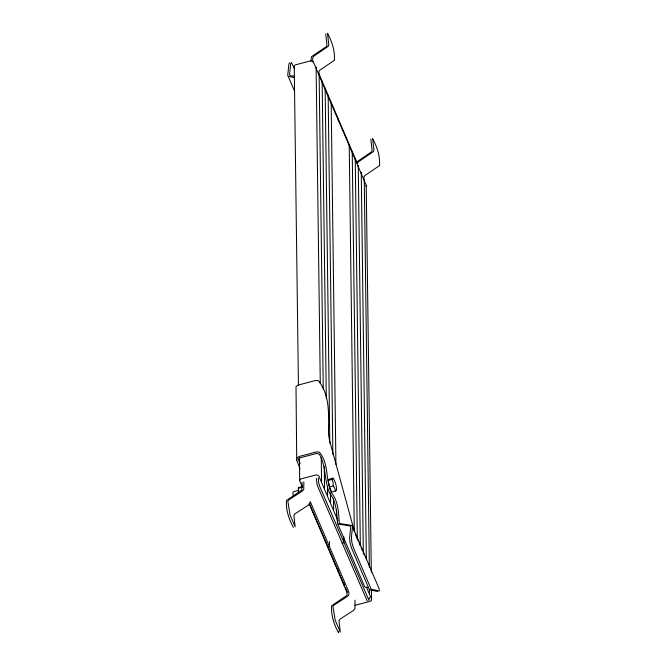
<?xml version="1.0" encoding="UTF-8"?>
<svg xmlns="http://www.w3.org/2000/svg" width="666" height="666" viewBox="0 0 666 666"><rect width="100%" height="100%" fill="white"/><g stroke="black" fill="none" stroke-linecap="round" stroke-linejoin="round"><path stroke-width="1" d="M300.058 468.881L296.728 460.239L296.936 457.975L299.151 456.476L316.342 451.948L319.255 452.089C329.295 463.386 325.125 480.427 331.76 493.306C338.295 501.132 338.586 512.945 339.285 522.827L340.201 523.626L352.048 525.499L379.129 588.686L379.262 591.033L371.162 589.16L353.33 547.552L351.806 542.141L351.44 536.996L352.522 526.664L352.048 525.499M302.247 486.763L301.648 486.53L301.948 486.063L299.692 480.794L299.858 479.687L300.899 478.921L316.292 474.858L318.698 475.79L320.954 481.052L321.561 481.285L321.262 481.751L323.967 488.07L324.567 488.303L324.267 488.777L326.973 495.096L327.58 495.329L327.272 495.795L329.986 502.114L330.586 502.347L330.286 502.813L332.992 509.132L333.599 509.365L333.291 509.84L336.005 516.158L336.605 516.383L336.305 516.858L337.92 520.621M366.05 186.388L366.217 185.281L363.961 180.02L364.26 179.545L363.661 179.312L360.955 172.994L361.255 172.527L360.647 172.294L357.942 165.976L358.241 165.501L357.642 165.276L354.936 158.958L355.236 158.483L354.637 158.25L351.923 151.931L352.222 151.465L351.623 151.232L348.917 144.913L349.217 144.447L348.618 144.214L330.86 102.789L331.16 102.323L330.561 102.089L327.855 95.771L328.155 95.296L327.555 95.072L324.841 88.753L325.15 88.278L324.542 88.045L321.836 81.727L322.136 81.26L321.536 81.027L318.823 74.709L319.131 74.234L318.523 74.009L316.2 68.59M371.536 589.984L371.495 600.457L370.454 601.232L355.061 605.286M325.699 33.874L326.998 45.413L326.115 46.787L311.422 56.735L310.947 61.097M370.837 139.177L372.136 150.716L371.245 152.089L356.56 162.046M338.653 631.734L338.478 632.7C334.041 624.566 330.894 615.018 331.626 605.769L346.928 595.362L347.053 592.565L309.132 503.712M289.568 62.837L288.902 63.986L287.729 75.2L294.63 91.342M315.817 67.691L316.117 67.216L315.517 66.983L313.261 61.722L310.847 60.797L295.463 64.852L294.414 65.618L294.247 66.733L298.435 385.081M311.28 507.825L310.672 507.592L310.972 507.126M316.991 521.17L316.691 521.636L317.299 521.869M335.048 563.286L334.748 563.761L335.348 563.994L338.053 570.312L337.754 570.779L338.361 571.012L340.676 576.431M341.067 577.33L340.767 577.797L341.367 578.03L344.072 584.348L343.773 584.823L344.372 585.056M347.086 591.375L346.778 591.841L347.386 592.074M369.647 589.452L369.405 594.08L371.661 599.35M328.313 480.394L329.395 479.129L333.108 478.146C335.531 481.676 336.655 486.155 336.546 490.442L331.751 492.199L329.495 486.929L328.313 480.394L332.026 479.412L333.108 478.146M302.422 486.238L298.351 487.803L298.401 491.699M298.351 488.286L302.339 487.237M298.643 490.343L293.614 491.666L292.84 493.056L293.223 495.429M329.495 486.929L333.225 485.947L334.881 488.444L335.464 491.217M327.68 546.994L329.495 546.52L329.429 541.408M342.074 543.206L343.889 542.723L343.806 536.588M294.322 76.182L290.451 75.716L289.535 74.825L290.709 63.611L291.375 62.454L294.547 68.74M294.405 77.572L288.203 76.365M368.34 587.628L365.476 587.287L364.552 586.488L337.471 523.301C336.771 513.419 336.488 501.606 329.953 493.789C323.934 481.31 326.59 466.483 319.355 454.279L316.949 453.346L299.75 457.883L298.701 458.658L298.543 459.765L300.175 463.586M377.447 591.516L369.355 589.635L351.523 548.026L349.991 542.615L349.633 537.47L350.716 527.147L350.233 525.973L338.395 524.1L337.471 523.301M369.705 593.614L369.106 593.381L366.392 587.062M367.182 600.915L318.007 487.037L316.941 483.683L316.433 478.471M293.348 527.389C288.911 519.255 285.756 509.706 286.488 500.457L301.79 490.051L302.039 482.326M355.469 534.415L358.316 541.058M359.132 542.957L360.348 545.804M361.163 547.693L362.387 550.541M309.432 503.513L310.589 506.218M311.663 508.732L313.986 514.144L313.686 514.618L314.285 514.851L316.608 520.263M317.699 522.81L334.648 562.345M345.537 587.762L346.695 590.467M332.026 479.412L333.158 482.542L333.225 485.947M363.603 553.388L364.144 554.936M354.528 531.784L329.578 440.742L328.496 434.398C328.388 416.358 330.686 395.596 318.315 380.677L315.409 380.536L298.21 385.065L296.004 386.563L296.728 460.239M366.217 185.281L371.303 572.302M364.26 179.545L369.364 567.607M363.902 179.221L363.877 177.231L364.76 175.657L379.512 165.601C380.253 156.319 377.073 146.77 372.635 138.611L373.934 150.15L373.493 151.557L358.741 161.613L357.276 163.287L319.364 74.825L318.739 71.928L319.63 70.346L334.374 60.29C335.115 51.016 331.934 41.459 327.505 33.3L328.804 44.838L328.355 46.254L313.611 56.302L312.72 57.884L312.77 61.863M369.397 597.344L368.997 600.441L319.813 486.563L318.748 483.208L318.24 477.997M361.255 172.527L366.342 559.54M358.241 165.501L363.345 553.563M355.236 158.483L360.323 545.504M352.222 151.465L357.326 539.518M349.217 144.447L354.304 531.46M354.995 600.166L354.886 608.874L353.313 610.547L339.885 619.272L339.002 620.645L340.284 632.126L335.173 620.204L332.983 606.601L333.866 605.227L347.294 596.511L348.867 594.83L348.867 592.091L310.539 502.289L310.131 501.714L309.748 503.563L308.175 505.244L294.755 513.961L293.864 515.334L295.146 526.823L290.035 514.893L287.845 501.298L288.736 499.925L302.156 491.2L303.729 489.527L303.854 481.851M338.32 119.056L338.345 121.104M343.748 582.742L343.773 584.823M337.729 568.697L337.754 570.779M331.16 102.323L335.922 464.368M336.521 510.148L336.605 516.383M328.155 95.296L332.875 454.229M333.458 498.959L333.599 509.365M325.15 88.278L329.812 443.048M330.461 492.982L330.586 502.347M322.136 81.26L326.307 398.568M327.472 487.004L327.58 495.329M319.131 74.234L323.268 389.468M324.284 466.458L324.567 488.303M316.117 67.216L320.279 383.491M321.245 457.359L321.561 481.285M310.647 505.511L310.672 507.592M301.623 484.457L301.648 486.53M299.392 457.908L299.692 480.794"/></g></svg>
